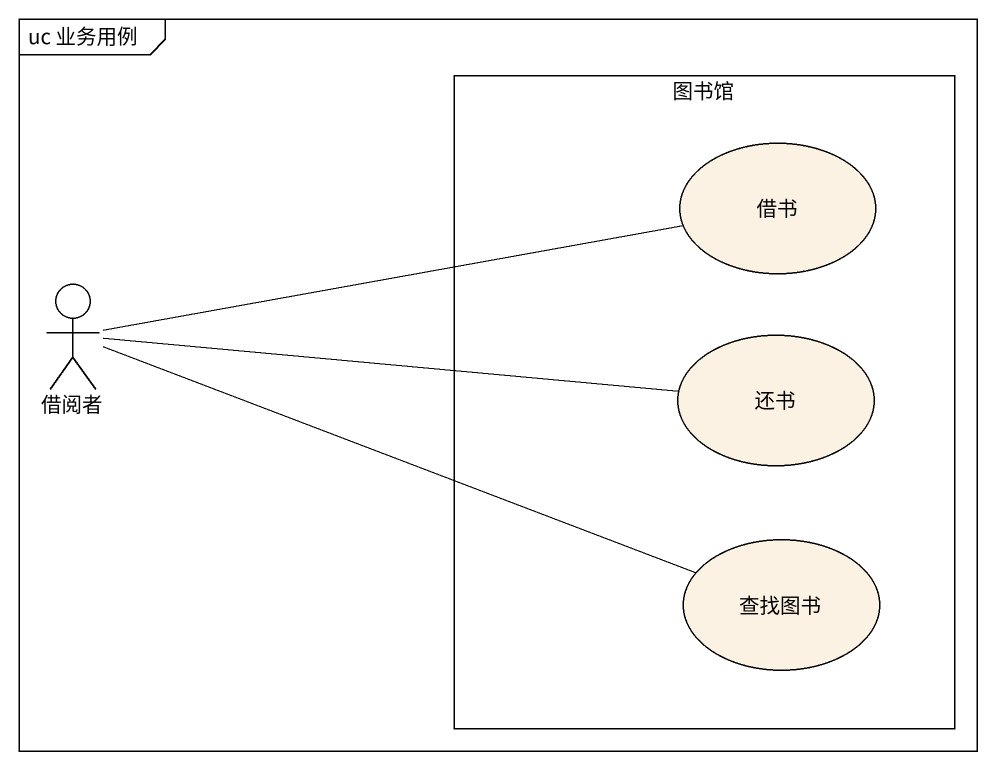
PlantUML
@startuml
mainframe uc 业务用例
rectangle 图书馆 {
  usecase 借书
  usecase 还书
  usecase 查找图书
}
actor 借阅者
借阅者 -right- 借书
借阅者 -right- 还书
借阅者 -right- 查找图书
@enduml
